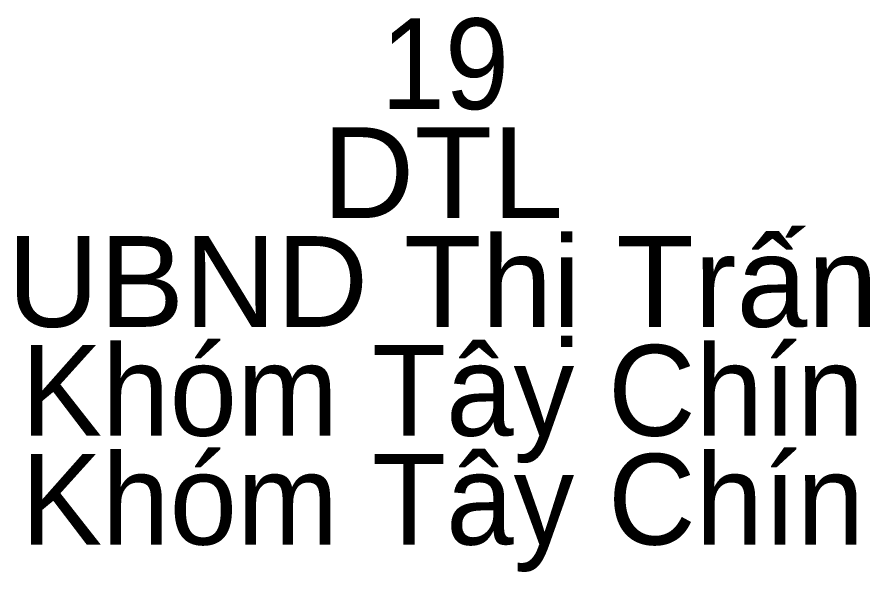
# Model space of a CAD drawing. Header units: metres. Extents: x 537000 to 537501, y 1838003 to 1838507.
# Drawn here: x 537429.069 to 537432.828, y 1838417.559 to 1838420.006 of the extents above; entities that cross this region are included whole.
import ezdxf
from ezdxf.enums import TextEntityAlignment as Align

# ---------------------------------------------------------------- set-up
doc = ezdxf.new("R2010")
doc.units = ezdxf.units.M
doc.header["$LTSCALE"] = 0.16
doc.layers.add('1', color=7, linetype='Continuous')

msp = doc.modelspace()

# ---------------------------------------------------------------- texts
at = {"layer": '1'}
for s, width, p in [('19', 0.95, (537430.955, 1838419.6)), ('DTL', 1.05, (537430.945, 1838419.12)), ('UBND Thị Trấn', 1.05, (537430.945, 1838418.64))]:
    msp.add_text(s, height=0.4, dxfattribs=dict(at, width=width)).set_placement(p, align=Align.CENTER)
for p in [(537430.945, 1838418.16), (537430.945, 1838417.68)]:
    msp.add_text('Khóm Tây Chín', height=0.4, dxfattribs=at).set_placement(p, align=Align.CENTER)

doc.saveas('drawing.dxf')
